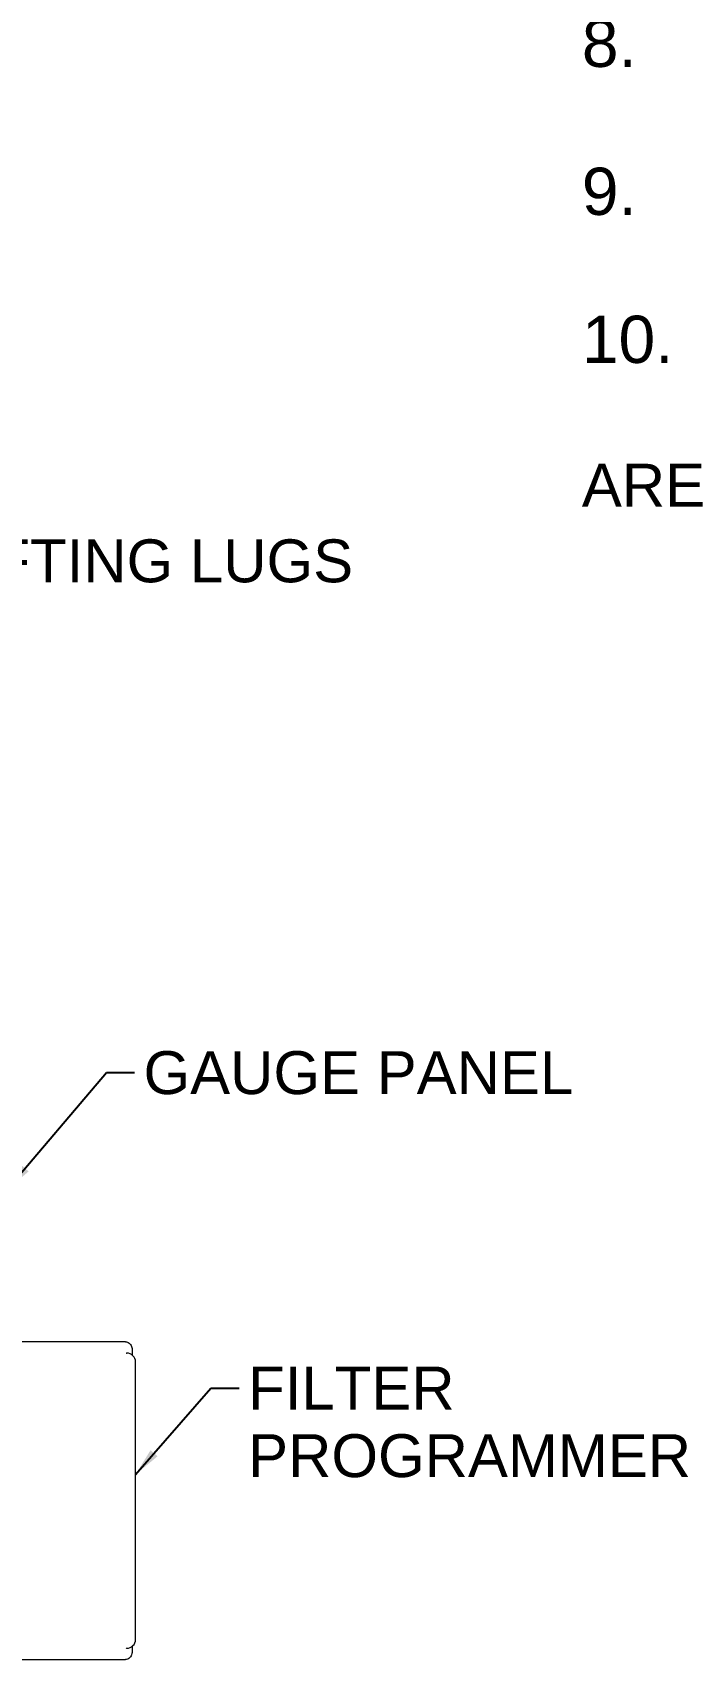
# Model space of a CAD drawing. Header units: inches. Extents: x 20 to 536, y 8 to 344.
# Drawn here: x 289.1 to 326, y 95.7 to 186.6 of the extents above; entities that cross this region are included whole.
import ezdxf

# ---------------------------------------------------------------- set-up
doc = ezdxf.new("R2010")
doc.units = ezdxf.units.IN
doc.header["$LTSCALE"] = 16
doc.header["$MEASUREMENT"] = 0
for name, color, linetype, lineweight in [('Symbol', 7, 'Continuous', 25), ('Symbol (ANSI)', 7, 'Continuous', 25), ('Visible (ANSI)', 7, 'Continuous', 50)]:
    doc.layers.add(name, color=color, linetype=linetype, lineweight=lineweight)
doc.styles.add('MEMCOR Medium', font='arial.ttf')
doc.styles.add('Standard D-E NeptuneBenson', font='arial.ttf')
doc.dimstyles.new('Default (ANSI)$7', dxfattribs={"dimscale": 16, "dimtxt": 0.15, "dimasz": 0.098425, "dimexe": 0.125, "dimexo": 0.0625, "dimgap": 0.031496, "dimtad": 0, "dimtih": 1, "dimtoh": 1, "dimdec": 4, "dimrnd": 1e-08, "dimzin": 3, "dimdsep": 46, "dimlunit": 5, "dimtxsty": 'MEMCOR Medium', "dimcen": 0.09, "dimdle": 0.393701, "dimclrd": 256, "dimclre": 256, "dimclrt": 256, "dimadec": 0, "dimazin": 1, "dimtfac": 0.8, "dimtofl": 0, "dimtmove": 0, "dimatfit": 3, "dimfxl": 1, "dimfrac": 1, "dimtolj": 1, "dimtzin": 4, "dimlwd": -1, "dimlwe": -1, "dimarcsym": 0})

msp = doc.modelspace()

# ---------------------------------------------------------------- linework, layer by layer
at = {"layer": 'Visible (ANSI)', "linetype": 'Continuous', "lineweight": 18}
for p, q in [((294.34106, 113.45079), (287.09106, 113.45079)), ((294.71606, 112.95079), (294.71606, 112.71247)), ((294.89907, 96.82579), (294.89907, 112.32579)), ((294.71606, 96.43912), (294.71606, 96.20079)), ((287.09106, 95.70079), (294.34106, 95.70079))]:
    msp.add_line(p, q, dxfattribs=at)
for centre, start, end in [((294.39907, 112.32579), 0, 90), ((294.39907, 96.82579), 270, 0)]:
    msp.add_arc(centre, 0.5, start, end, dxfattribs=at)
for points, knots in [([(294.34106, 113.45079), (294.37633, 113.45079), (294.41144, 113.44456), (294.4773, 113.42204), (294.50736, 113.40524), (294.56472, 113.36293), (294.58956, 113.33645), (294.63714, 113.27332), (294.65639, 113.23609), (294.68627, 113.16081), (294.69674, 113.12261), (294.71116, 113.04522), (294.71505, 113.00604), (294.716, 112.96145), (294.71606, 112.95612), (294.71606, 112.95079)], [4.71238898, 4.71238898, 4.71238898, 4.71238898, 4.88171706, 4.88171706, 5.06570872, 5.06570872, 5.29807476, 5.29807476, 5.61223403, 5.61223403, 5.92639329, 5.92639329, 6.24055256, 6.24055256, 6.28318531, 6.28318531, 6.28318531, 6.28318531]), ([(294.37802, 112.82989), (294.37802, 112.82989), (294.38286, 112.82751), (294.39297, 112.82603), (294.39602, 112.82579), (294.39907, 112.82579)], [1.302110959, 1.302110959, 1.302110959, 1.302110959, 1.497560579, 1.497560579, 1.570796327, 1.570796327, 1.570796327, 1.570796327]), ([(294.71606, 96.20079), (294.71606, 96.16152), (294.71301, 96.12226), (294.7004, 96.04463), (294.69089, 96.00627), (294.66343, 95.9307), (294.64564, 95.89338), (294.59531, 95.82024), (294.56248, 95.78367), (294.48339, 95.73227), (294.44367, 95.7147), (294.38055, 95.70269), (294.36081, 95.70079), (294.34106, 95.70079)], [0, 0, 0, 0, 0.31415927, 0.31415927, 0.62831853, 0.62831853, 0.9424778, 0.9424778, 1.25663706, 1.25663706, 1.47597936, 1.47597936, 1.57079633, 1.57079633, 1.57079633, 1.57079633])]:
    msp.add_open_spline(points, degree=3, knots=knots, dxfattribs=at)
msp.add_open_spline([(294.39907, 96.32579), (294.38787, 96.32579), (294.37802, 96.32169), (294.37802, 96.32169)], degree=3, dxfattribs=at)

# ---------------------------------------------------------------- texts
at = {"layer": 'Symbol', "insert": (319.85705, 270.09652), "char_height": 2.40000008, "width": 216.2072296, "attachment_point": 1, "line_spacing_factor": 1.754237, "style": 'Standard D-E NeptuneBenson'}
msp.add_mtext('\\pxsm1.88;\\fArial|b0|i0;{\\H2.6400;NOTES:\\P}\\fArial|b0|i0;{\\H2.6400;1.^I}\\fArial|b0|i0;{\\H2.6400;FILTER TANK IS TO BE CONSTRUCTED OF HIGH QUALITY A36 CARBON STEEL, UPPER HEAD THICKNESS = 1 1/2" \\P(38.1mm), LOWER HEAD THICKNESS = 5/16" (7.93mm) & SHELL THICKNESS = 1/4" (6.35mm).\\P}\\fArial|b0|i0;{\\H2.6400;2.^I}\\fArial|b0|i0;{\\H2.6400;INTERIOR OF TANK IS LINED WITH FLEXSOL 3000. EXTERIOR IS COATED WITH 5-8 MILS OF HIGH SOLIDS ENAMEL. \\PNO WELDING OR EXTREME HEAT IS TO BE APPLIED TO TANK AFTER LINING OR COATING PROCESS IS DONE.\\P}\\fArial|b0|i0;{\\H2.6400;3.^I}\\fArial|b0|i0;{\\H2.6400;ELECTRICAL REQUIREMENTS: 120VAC-10-60Hz, 15 AMP CIRCUIT PROTECTION.\\P}\\fArial|b0|i0;{\\H2.6400;4.^I}\\fArial|b0|i0;{\\H2.6400;LOCATE ALL ELECTRICAL ITEMS IN A NON-HAZARDOUS LOCATION.\\P}\\fArial|b0|i0;{\\H2.6400;5.^I}\\fArial|b0|i0;{\\H2.6400;ELECTRICAL CONNECTIONS ARE THE RESPONSIBILITY OF THE CUSTOMER.\\P}\\fArial|b0|i0;{\\H2.6400;6.^I}\\fArial|b0|i0;{\\H2.6400;MEDIA QUANTITIES ARE INDICATED FOR INFORMATIONAL PURPOSES ONLY.\\P}\\fArial|b0|i0;{\\H2.6400;7.^I}\\fArial|b0|i0;{\\H2.6400;ALL PNEUMATIC TUBING SUPPLIED BY POOL CONTRACTOR.\\P}\\fArial|b0|i0;{\\H2.6400;8.^I}\\fArial|b0|i0;{\\H2.6400;DRAIN VALVE MUST BE A BUTTERFLY VALVE AND INSTALLED DIRECTLY ON THE BOTTOM TANK HEAD.\\P}\\fArial|b0|i0;{\\H2.6400;9.^I}\\fArial|b0|i0;{\\H2.6400;DESIGN PRESSURE IS 50 PSI (344.73 kpa). HYDROSTATICALLY TESTED TO 75 PSI (517.11 kpa).\\P}\\fArial|b0|i0;{\\H2.6400;10.^I}\\fArial|b0|i0;{\\H2.4000;THIS PRECOAT FILTER UTILIZES TUBE ELEMENTS AND THE EFFECTIVE  FILTRATION  AREA REPRESENTS THE UNCOATED \\PAREA}', dxfattribs=at)
at = {"layer": 'Symbol (ANSI)', "insert": (284.15513, 158.30974), "char_height": 2.4000001, "width": 22.9170747, "attachment_point": 1, "style": 'MEMCOR Medium'}
msp.add_mtext('\\fArial|b0|i0;LIFTING LUGS', dxfattribs=at)
at = {"layer": 'Symbol (ANSI)', "color": 179, "true_color": 0x262659, "insert": (295.3447, 129.70247), "char_height": 2.4000001, "width": 24.0420755, "attachment_point": 1, "style": 'MEMCOR Medium'}
msp.add_mtext('\\fArial|b0|i0;GAUGE PANEL', dxfattribs=at)
at = {"layer": 'Symbol (ANSI)', "insert": (301.1941, 112.07038), "char_height": 2.4000001, "width": 24.7810995, "attachment_point": 1, "line_spacing_factor": 0.944221, "style": 'MEMCOR Medium'}
msp.add_mtext('\\fArial|b0|i0;FILTER\\P\\fArial|b0|i0;PROGRAMMER', dxfattribs=at)

# ---------------------------------------------------------------- leaders
at = {"layer": 'Symbol (ANSI)', "annotation_type": 0, "has_hookline": 1, "hookline_direction": 0}
for points, text_width in [([(249.40177, 148.82795), (250.86908, 154.42945), (282.58032, 157.10974), (283.65119, 157.10974)], 22.49386), ([(287.70425, 121.94725), (293.26596, 128.50247), (294.84076, 128.50247)], 23.73806), ([(294.89907, 106.04219), (299.11536, 110.87038), (300.69017, 110.87038)], 24.47313)]:
    msp.add_leader(points, dimstyle='Default (ANSI)$7', override={"dimtad": 0}, dxfattribs=dict(at, text_width=text_width))

doc.saveas('drawing.dxf')
